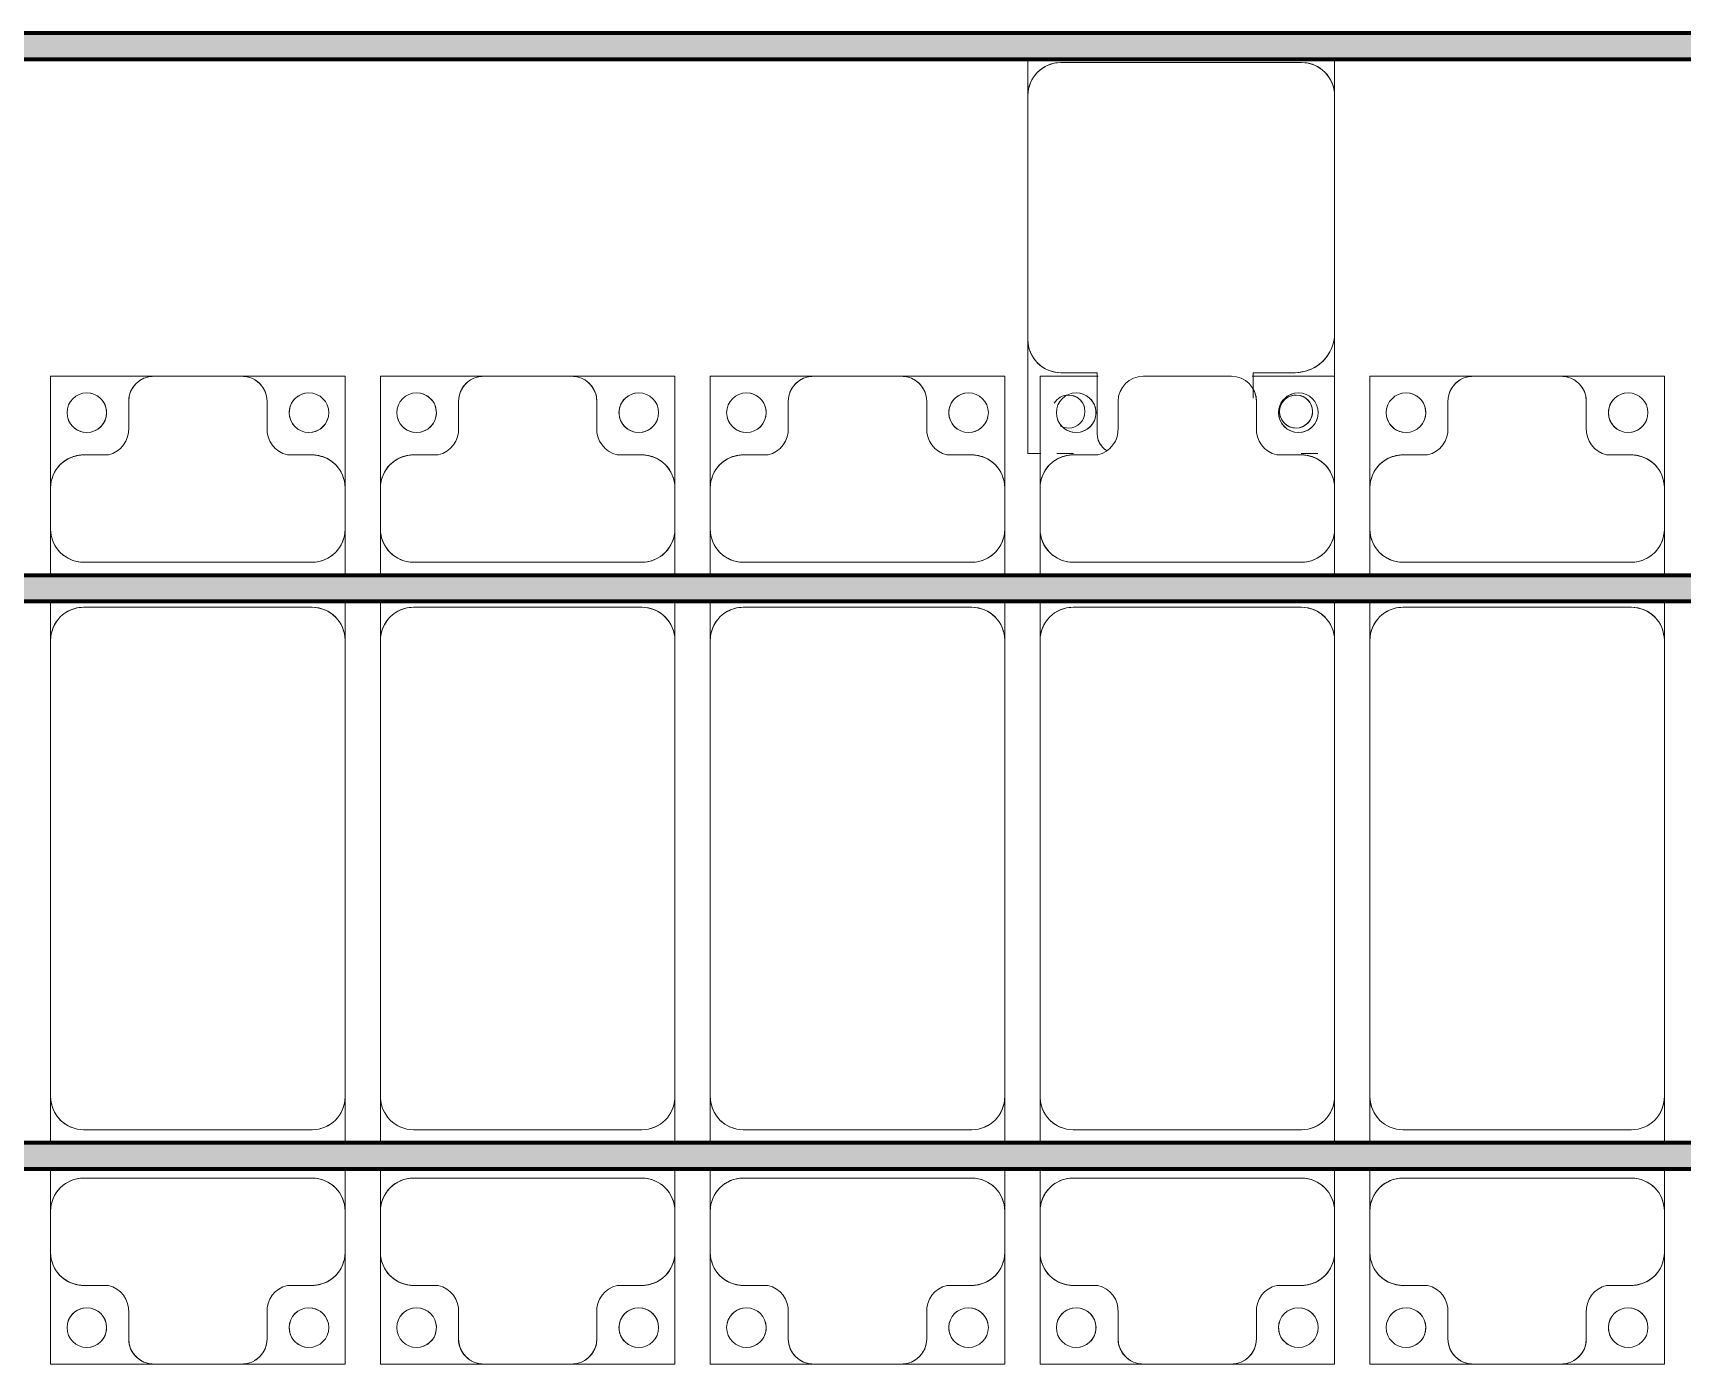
# Model space of a CAD drawing. Header units: millimetres. Extents: x -291190 to 146725, y 19759 to 185158.
# Drawn here: x -264920 to -262420, y 64836 to 66853 of the extents above; entities that cross this region are included whole.
import ezdxf

# ---------------------------------------------------------------- set-up
doc = ezdxf.new("R2010")
doc.units = ezdxf.units.MM
doc.layers.add('A-GENM', color=13, linetype='Continuous', lineweight=9)
doc.layers.add('S-BEAM', color=12, linetype='Continuous', lineweight=9)

# ---------------------------------------------------------------- blocks, each defined once
blk = doc.blocks.new('Dầm C52 - Dầm C52-73879-KHUNG KẾT CẤU BÈ PIN 4')
at = {"layer": 'S-BEAM', "lineweight": 140}
blk.add_hatch(color=1, dxfattribs=at).paths.add_polyline_path([(-101365.1, 20), (-101557, 20), (-101557, -20), (101557, -20), (101557, 20), (-100456.6, 20)])
at = {"layer": 'S-BEAM', "color": 1, "lineweight": 140}
for p, q in [((-101557, 20), (101557, 20)), ((101557, -20), (-101557, -20))]:
    blk.add_line(p, q, dxfattribs=at)
blk = doc.blocks.new('Dai phaodi lai - DẢI PHAO DI LẠI-72756-KHUNG KẾT CẤU BÈ PIN 4')
at = {"layer": 'A-GENM', "color": 7}
for p, q in [((181276.8, 748.4), (181433.1, 748.4)), ((181276.8, 579.3), (181276.8, 748.4)), ((181276.8, 748.4), (181276.8, 579.3)), ((181433.1, 748.4), (181276.8, 748.4)), ((181566.9, 748.4), (181433.1, 748.4)), ((181566.9, 748.4), (181723.2, 748.4)), ((181723.2, 748.4), (181566.9, 748.4)), ((181723.2, 748.4), (181723.2, 579.3)), ((181723.2, 579.3), (181723.2, 748.4)), ((181776.8, 748.4), (181933.1, 748.4)), ((181776.8, 579.3), (181776.8, 748.4)), ((181776.8, 748.4), (181776.8, 579.3)), ((181933.1, 748.4), (181776.8, 748.4)), ((182066.9, 748.4), (181933.1, 748.4)), ((182066.9, 748.4), (182223.2, 748.4)), ((182215.2, 748.4), (182066.9, 748.4)), ((182223.2, 748.4), (182223.2, 579.3)), ((182223.2, 579.3), (182223.2, 748.4)), ((182276.8, 748.4), (182433.1, 748.4)), ((182276.8, 579.3), (182276.8, 748.4)), ((182276.8, 748.4), (182276.8, 579.3)), ((182433.1, 748.4), (182276.8, 748.4)), ((182566.9, 748.4), (182433.1, 748.4)), ((182566.9, 748.4), (182723.2, 748.4)), ((182723.2, 748.4), (182566.9, 748.4)), ((182723.2, 748.4), (182723.2, 579.3)), ((182723.2, 579.3), (182723.2, 748.4)), ((182776.8, 748.4), (182933.1, 748.4)), ((182776.8, 579.3), (182776.8, 748.4)), ((182776.8, 748.4), (182776.8, 579.3)), ((182933.1, 748.4), (182776.8, 748.4)), ((183066.9, 748.4), (182933.1, 748.4)), ((183066.9, 748.4), (183223.2, 748.4)), ((183223.2, 748.4), (183066.9, 748.4)), ((183223.2, 748.4), (183223.2, 579.3)), ((183223.2, 579.3), (183223.2, 748.4)), ((183276.8, 748.4), (183433.1, 748.4)), ((183276.8, 579.3), (183276.8, 748.4)), ((183276.8, 748.4), (183276.8, 579.3)), ((183433.1, 748.4), (183276.8, 748.4)), ((183566.9, 748.4), (183433.1, 748.4)), ((183566.9, 748.4), (183723.2, 748.4)), ((183723.2, 748.4), (183566.9, 748.4)), ((183723.2, 748.4), (183723.2, 579.3)), ((183723.2, 579.3), (183723.2, 748.4)), ((181395.1, 710.4), (181395.1, 670.7)), ((181604.9, 670.7), (181604.9, 710.4)), ((181895.1, 710.4), (181895.1, 670.7)), ((182104.9, 670.7), (182104.9, 710.4)), ((182395.1, 710.4), (182395.1, 670.7)), ((182604.9, 670.7), (182604.9, 710.4)), ((182895.1, 710.4), (182895.1, 670.7)), ((183104.9, 670.7), (183104.9, 710.4)), ((183395.1, 710.4), (183395.1, 670.7)), ((183604.9, 670.7), (183604.9, 710.4)), ((181364.3, 629.3), (181326.8, 629.3)), ((181673.2, 629.3), (181635.7, 629.3)), ((181864.3, 629.3), (181826.8, 629.3)), ((182173.2, 629.3), (182135.7, 629.3)), ((182364.3, 629.3), (182326.8, 629.3)), ((182673.2, 629.3), (182635.7, 629.3)), ((182864.3, 629.3), (182826.8, 629.3)), ((183173.2, 629.3), (183135.7, 629.3)), ((183364.3, 629.3), (183326.8, 629.3)), ((183673.2, 629.3), (183635.7, 629.3)), ((181276.8, 579.3), (181276.8, 516.7)), ((181723.2, 516.7), (181723.2, 579.3)), ((181776.8, 579.3), (181776.8, 516.7)), ((182223.2, 516.7), (182223.2, 579.3)), ((182276.8, 579.3), (182276.8, 516.7)), ((182723.2, 516.7), (182723.2, 579.3)), ((182776.8, 579.3), (182776.8, 516.7)), ((183223.2, 516.7), (183223.2, 579.3)), ((183276.8, 579.3), (183276.8, 516.7)), ((183723.2, 516.7), (183723.2, 579.3)), ((181276.8, 452.9), (181276.8, 516.7)), ((181276.8, 452.9), (181276.8, 516.7)), ((181723.2, 516.7), (181723.2, 452.9)), ((181723.2, 516.7), (181723.2, 452.9)), ((181776.8, 452.9), (181776.8, 516.7)), ((181776.8, 452.9), (181776.8, 516.7)), ((182223.2, 516.7), (182223.2, 452.9)), ((182223.2, 516.7), (182223.2, 452.9)), ((182276.8, 452.9), (182276.8, 516.7)), ((182276.8, 452.9), (182276.8, 516.7)), ((182723.2, 516.7), (182723.2, 452.9)), ((182723.2, 516.7), (182723.2, 452.9)), ((182776.8, 452.9), (182776.8, 516.7)), ((182776.8, 452.9), (182776.8, 516.7)), ((183223.2, 516.7), (183223.2, 452.9)), ((183223.2, 516.7), (183223.2, 452.9)), ((183276.8, 452.9), (183276.8, 516.7)), ((183276.8, 452.9), (183276.8, 516.7)), ((183723.2, 516.7), (183723.2, 452.9)), ((183723.2, 516.7), (183723.2, 452.9)), ((181326.8, 466.7), (181673.2, 466.7)), ((181826.8, 466.7), (182173.2, 466.7)), ((182326.8, 466.7), (182673.2, 466.7)), ((182826.8, 466.7), (183173.2, 466.7)), ((183326.8, 466.7), (183673.2, 466.7)), ((181276.8, 343.3), (181276.8, 412.9)), ((181276.8, 343.3), (181276.8, 412.9)), ((181723.2, 412.9), (181723.2, 343.3)), ((181723.2, 412.9), (181723.2, 343.3)), ((181776.8, 343.3), (181776.8, 412.9)), ((181776.8, 343.3), (181776.8, 412.9)), ((182223.2, 412.9), (182223.2, 343.3)), ((182223.2, 412.9), (182223.2, 343.3)), ((182276.8, 343.3), (182276.8, 412.9)), ((182276.8, 343.3), (182276.8, 412.9)), ((182723.2, 412.9), (182723.2, 343.3)), ((182723.2, 412.9), (182723.2, 343.3)), ((182776.8, 343.3), (182776.8, 412.9)), ((182776.8, 343.3), (182776.8, 412.9)), ((183223.2, 412.9), (183223.2, 343.3)), ((183223.2, 412.9), (183223.2, 343.3)), ((183276.8, 343.3), (183276.8, 412.9)), ((183276.8, 343.3), (183276.8, 412.9)), ((183723.2, 412.9), (183723.2, 343.3)), ((183723.2, 412.9), (183723.2, 343.3)), ((181673.2, 393.3), (181326.8, 393.3)), ((182173.2, 393.3), (181826.8, 393.3)), ((182673.2, 393.3), (182326.8, 393.3)), ((183173.2, 393.3), (182826.8, 393.3)), ((183673.2, 393.3), (183326.8, 393.3)), ((181276.8, 343.3), (181276.8, -348.3)), ((181723.2, -348.3), (181723.2, 343.3)), ((181776.8, 343.3), (181776.8, -348.3)), ((182223.2, -348.3), (182223.2, 343.3)), ((182276.8, 343.3), (182276.8, -348.3)), ((182723.2, -348.3), (182723.2, 343.3)), ((182776.8, 343.3), (182776.8, -348.3)), ((183223.2, -348.3), (183223.2, 343.3)), ((183276.8, 343.3), (183276.8, -348.3)), ((183723.2, -348.3), (183723.2, 343.3)), ((181276.8, -407.1), (181276.8, -348.3)), ((181276.8, -407.1), (181276.8, -348.3)), ((181723.2, -348.3), (181723.2, -407.1)), ((181723.2, -348.3), (181723.2, -407.1)), ((181776.8, -407.1), (181776.8, -348.3)), ((181776.8, -407.1), (181776.8, -348.3)), ((182223.2, -348.3), (182223.2, -407.1)), ((182223.2, -348.3), (182223.2, -407.1)), ((182276.8, -407.1), (182276.8, -348.3)), ((182276.8, -407.1), (182276.8, -348.3)), ((182723.2, -348.3), (182723.2, -407.1)), ((182723.2, -348.3), (182723.2, -407.1)), ((182776.8, -407.1), (182776.8, -348.3)), ((182776.8, -407.1), (182776.8, -348.3)), ((183223.2, -348.3), (183223.2, -407.1)), ((183223.2, -348.3), (183223.2, -407.1)), ((183276.8, -407.1), (183276.8, -348.3)), ((183276.8, -407.1), (183276.8, -348.3)), ((183723.2, -348.3), (183723.2, -407.1)), ((183723.2, -348.3), (183723.2, -407.1)), ((181326.8, -398.3), (181673.2, -398.3)), ((181826.8, -398.3), (182173.2, -398.3)), ((182326.8, -398.3), (182673.2, -398.3)), ((182826.8, -398.3), (183173.2, -398.3)), ((183326.8, -398.3), (183673.2, -398.3)), ((181276.8, -516.7), (181276.8, -447.1)), ((181276.8, -516.7), (181276.8, -447.1)), ((181723.2, -447.1), (181723.2, -516.7)), ((181723.2, -447.1), (181723.2, -516.7)), ((181776.8, -516.7), (181776.8, -447.1)), ((181776.8, -516.7), (181776.8, -447.1)), ((182223.2, -447.1), (182223.2, -516.7)), ((182223.2, -447.1), (182223.2, -516.7)), ((182276.8, -516.7), (182276.8, -447.1)), ((182276.8, -516.7), (182276.8, -447.1)), ((182723.2, -447.1), (182723.2, -516.7)), ((182723.2, -447.1), (182723.2, -516.7)), ((182776.8, -516.7), (182776.8, -447.1)), ((182776.8, -516.7), (182776.8, -447.1)), ((183223.2, -447.1), (183223.2, -516.7)), ((183223.2, -447.1), (183223.2, -516.7)), ((183276.8, -516.7), (183276.8, -447.1)), ((183276.8, -516.7), (183276.8, -447.1)), ((183723.2, -447.1), (183723.2, -516.7)), ((183723.2, -447.1), (183723.2, -516.7)), ((181673.2, -466.7), (181326.8, -466.7)), ((182173.2, -466.7), (181826.8, -466.7)), ((182673.2, -466.7), (182326.8, -466.7)), ((183173.2, -466.7), (182826.8, -466.7)), ((183673.2, -466.7), (183326.8, -466.7)), ((181276.8, -516.7), (181276.8, -579.3)), ((181723.2, -579.3), (181723.2, -516.7)), ((181776.8, -516.7), (181776.8, -579.3)), ((182223.2, -579.3), (182223.2, -516.7)), ((182276.8, -516.7), (182276.8, -579.3)), ((182723.2, -579.3), (182723.2, -516.7)), ((182776.8, -516.7), (182776.8, -579.3)), ((183223.2, -579.3), (183223.2, -516.7)), ((183276.8, -516.7), (183276.8, -579.3)), ((183723.2, -579.3), (183723.2, -516.7)), ((181276.8, -748.4), (181276.8, -579.3)), ((181276.8, -579.3), (181276.8, -748.4)), ((181723.2, -579.3), (181723.2, -748.4)), ((181723.2, -748.4), (181723.2, -579.3)), ((181776.8, -748.4), (181776.8, -579.3)), ((181776.8, -579.3), (181776.8, -748.4)), ((182223.2, -579.3), (182223.2, -748.4)), ((182223.2, -748.4), (182223.2, -579.3)), ((182276.8, -748.4), (182276.8, -579.3)), ((182276.8, -579.3), (182276.8, -748.4)), ((182723.2, -579.3), (182723.2, -748.4)), ((182723.2, -748.4), (182723.2, -579.3)), ((182776.8, -748.4), (182776.8, -579.3)), ((182776.8, -579.3), (182776.8, -748.4)), ((183223.2, -579.3), (183223.2, -748.4)), ((183223.2, -748.4), (183223.2, -579.3)), ((183276.8, -748.4), (183276.8, -579.3)), ((183276.8, -579.3), (183276.8, -748.4)), ((183723.2, -579.3), (183723.2, -748.4)), ((183723.2, -748.4), (183723.2, -579.3)), ((181326.8, -629.3), (181364.3, -629.3)), ((181635.7, -629.3), (181673.2, -629.3)), ((181826.8, -629.3), (181864.3, -629.3)), ((182135.7, -629.3), (182173.2, -629.3)), ((182326.8, -629.3), (182364.3, -629.3)), ((182635.7, -629.3), (182673.2, -629.3)), ((182826.8, -629.3), (182864.3, -629.3)), ((183135.7, -629.3), (183173.2, -629.3)), ((183326.8, -629.3), (183364.3, -629.3)), ((183635.7, -629.3), (183673.2, -629.3)), ((181395.1, -670.7), (181395.1, -710.4)), ((181604.9, -710.4), (181604.9, -670.7)), ((181895.1, -670.7), (181895.1, -710.4)), ((182104.9, -710.4), (182104.9, -670.7)), ((182395.1, -670.7), (182395.1, -710.4)), ((182604.9, -710.4), (182604.9, -670.7)), ((182895.1, -670.7), (182895.1, -710.4)), ((183104.9, -710.4), (183104.9, -670.7)), ((183395.1, -670.7), (183395.1, -710.4)), ((183604.9, -710.4), (183604.9, -670.7)), ((181433.1, -748.4), (181276.8, -748.4)), ((181276.8, -748.4), (181433.1, -748.4)), ((181433.1, -748.4), (181566.9, -748.4)), ((181723.2, -748.4), (181566.9, -748.4)), ((181566.9, -748.4), (181723.2, -748.4)), ((181901.5, -748.4), (181776.8, -748.4)), ((181776.8, -748.4), (181901.5, -748.4)), ((181933.1, -748.4), (182066.9, -748.4)), ((182223.2, -748.4), (182135.2, -748.4)), ((182135.2, -748.4), (182215.2, -748.4)), ((182433.1, -748.4), (182276.8, -748.4)), ((182276.8, -748.4), (182433.1, -748.4)), ((182433.1, -748.4), (182566.9, -748.4)), ((182723.2, -748.4), (182566.9, -748.4)), ((182566.9, -748.4), (182723.2, -748.4)), ((182933.1, -748.4), (182776.8, -748.4)), ((182776.8, -748.4), (182933.1, -748.4)), ((182933.1, -748.4), (183066.9, -748.4)), ((183223.2, -748.4), (183066.9, -748.4)), ((183066.9, -748.4), (183223.2, -748.4)), ((183433.1, -748.4), (183276.8, -748.4)), ((183276.8, -748.4), (183433.1, -748.4)), ((183433.1, -748.4), (183566.9, -748.4)), ((183723.2, -748.4), (183566.9, -748.4)), ((183566.9, -748.4), (183723.2, -748.4))]:
    blk.add_line(p, q, dxfattribs=at)
for centre, radius, start, end in [((181433.1, 710.4), 38, 90, 180), ((181433.1, 710.4), 38, 90, 180), ((181433.1, 710.4), 38, 120, 180), ((181433.1, 710.4), 38, 120, 180), ((181433.1, 710.4), 38, 90, 105), ((181433.1, 710.4), 38, 90, 105), ((181566.9, 710.4), 38, 360, 90), ((181566.9, 710.4), 38, 75, 90), ((181566.9, 710.4), 38, 0, 90), ((181566.9, 710.4), 38, 75, 90), ((181566.9, 710.4), 38, 0, 60), ((181566.9, 710.4), 38, 0, 60), ((181933.1, 710.4), 38, 90, 180), ((181933.1, 710.4), 38, 90, 180), ((181933.1, 710.4), 38, 120, 180), ((181933.1, 710.4), 38, 120, 180), ((181933.1, 710.4), 38, 90, 105), ((181933.1, 710.4), 38, 90, 105), ((182066.9, 710.4), 38, 360, 90), ((182066.9, 710.4), 38, 75, 90), ((182066.9, 710.4), 38, 0, 90), ((182066.9, 710.4), 38, 75, 90), ((182066.9, 710.4), 38, 0, 60), ((182066.9, 710.4), 38, 0, 60), ((182433.1, 710.4), 38, 90, 180), ((182433.1, 710.4), 38, 90, 180), ((182433.1, 710.4), 38, 120, 180), ((182433.1, 710.4), 38, 120, 180), ((182433.1, 710.4), 38, 90, 105), ((182433.1, 710.4), 38, 90, 105), ((182566.9, 710.4), 38, 360, 90), ((182566.9, 710.4), 38, 75, 90), ((182566.9, 710.4), 38, 0, 90), ((182566.9, 710.4), 38, 75, 90), ((182566.9, 710.4), 38, 0, 60), ((182566.9, 710.4), 38, 0, 60), ((182933.1, 710.4), 38, 90, 180), ((182933.1, 710.4), 38, 90, 180), ((182933.1, 710.4), 38, 120, 180), ((182933.1, 710.4), 38, 120, 180), ((182933.1, 710.4), 38, 90, 105), ((182933.1, 710.4), 38, 90, 105), ((183066.9, 710.4), 38, 360, 90), ((183066.9, 710.4), 38, 75, 90), ((183066.9, 710.4), 38, 0, 90), ((183066.9, 710.4), 38, 75, 90), ((183066.9, 710.4), 38, 0, 60), ((183066.9, 710.4), 38, 0, 60), ((183433.1, 710.4), 38, 90, 180), ((183433.1, 710.4), 38, 90, 180), ((183433.1, 710.4), 38, 120, 180), ((183433.1, 710.4), 38, 120, 180), ((183433.1, 710.4), 38, 90, 105), ((183433.1, 710.4), 38, 90, 105), ((183566.9, 710.4), 38, 360, 90), ((183566.9, 710.4), 38, 75, 90), ((183566.9, 710.4), 38, 0, 90), ((183566.9, 710.4), 38, 75, 90), ((183566.9, 710.4), 38, 0, 60), ((183566.9, 710.4), 38, 0, 60), ((181331.6, 693.3), 30, 90, 270), ((181331.6, 693.3), 30, 90, 180), ((181331.6, 693.3), 30, 270, 90), ((181331.6, 693.3), 30, 285, 90), ((181668.4, 693.3), 30, 90, 270), ((181668.4, 693.3), 30, 90, 255), ((181668.4, 693.3), 30, 270, 90), ((181668.4, 693.3), 30, 0, 90), ((181831.6, 693.3), 30, 90, 270), ((181831.6, 693.3), 30, 90, 180), ((181831.6, 693.3), 30, 270, 90), ((181831.6, 693.3), 30, 285, 90), ((182168.4, 693.3), 30, 90, 270), ((182168.4, 693.3), 30, 90, 255), ((182168.4, 693.3), 30, 270, 90), ((182168.4, 693.3), 30, 0, 90), ((182331.6, 693.3), 30, 90, 270), ((182331.6, 693.3), 30, 90, 180), ((182331.6, 693.3), 30, 270, 90), ((182331.6, 693.3), 30, 285, 90), ((182668.4, 693.3), 30, 90, 270), ((182668.4, 693.3), 30, 90, 255), ((182668.4, 693.3), 30, 270, 90), ((182668.4, 693.3), 30, 0, 90), ((182831.6, 693.3), 30, 90, 270), ((182831.6, 693.3), 30, 90, 180), ((182831.6, 693.3), 30, 270, 90), ((182831.6, 693.3), 30, 285, 90), ((183168.4, 693.3), 30, 90, 270), ((183168.4, 693.3), 30, 90, 255), ((183168.4, 693.3), 30, 270, 90), ((183168.4, 693.3), 30, 0, 90), ((183331.6, 693.3), 30, 90, 270), ((183331.6, 693.3), 30, 90, 180), ((183331.6, 693.3), 30, 270, 90), ((183331.6, 693.3), 30, 285, 90), ((183668.4, 693.3), 30, 90, 270), ((183668.4, 693.3), 30, 90, 255), ((183668.4, 693.3), 30, 270, 90), ((183668.4, 693.3), 30, 0, 90), ((181331.6, 693.3), 30, 195, 270), ((181668.4, 693.3), 30, 270, 345), ((181831.6, 693.3), 30, 195, 270), ((182168.4, 693.3), 30, 270, 345), ((182331.6, 693.3), 30, 195, 270), ((182668.4, 693.3), 30, 270, 345), ((182831.6, 693.3), 30, 195, 270), ((183168.4, 693.3), 30, 270, 345), ((183331.6, 693.3), 30, 195, 270), ((183668.4, 693.3), 30, 270, 345), ((181355.2, 668.2), 40, 283.1885, 3.5081), ((181644.8, 668.2), 40, 176.4919, 256.8115), ((181855.2, 668.2), 40, 283.1885, 3.5081), ((182144.8, 668.2), 40, 176.4919, 256.8115), ((182355.2, 668.2), 40, 283.1885, 3.5081), ((182644.8, 668.2), 40, 176.4919, 256.8115), ((182855.2, 668.2), 40, 283.1885, 3.5081), ((183144.8, 668.2), 40, 176.4919, 256.8115), ((183355.2, 668.2), 40, 283.1885, 3.5081), ((183644.8, 668.2), 40, 176.4919, 256.8115), ((181326.8, 579.3), 50, 90, 180), ((181326.8, 579.3), 50, 90, 165), ((181326.8, 579.3), 50, 90, 113.8251), ((181326.8, 579.3), 50, 90, 113.8251), ((181673.2, 579.3), 50, 0, 90), ((181673.2, 579.3), 50, 60, 90), ((181673.2, 579.3), 50, 15, 90), ((181673.2, 579.3), 50, 60, 90), ((181826.8, 579.3), 50, 90, 180), ((181826.8, 579.3), 50, 90, 165), ((181826.8, 579.3), 50, 90, 120), ((181826.8, 579.3), 50, 90, 120), ((182173.2, 579.3), 50, 0, 90), ((182173.2, 579.3), 50, 60, 90), ((182173.2, 579.3), 50, 15, 90), ((182173.2, 579.3), 50, 60, 90), ((182326.8, 579.3), 50, 90, 180), ((182326.8, 579.3), 50, 90, 165), ((182326.8, 579.3), 50, 90, 120), ((182326.8, 579.3), 50, 90, 120), ((182673.2, 579.3), 50, 0, 90), ((182673.2, 579.3), 50, 60, 90), ((182673.2, 579.3), 50, 15, 90), ((182673.2, 579.3), 50, 60, 90), ((182826.8, 579.3), 50, 90, 180), ((182826.8, 579.3), 50, 90, 165), ((182826.8, 579.3), 50, 90, 120), ((182826.8, 579.3), 50, 90, 120), ((183173.2, 579.3), 50, 0, 90), ((183173.2, 579.3), 50, 60, 90), ((183173.2, 579.3), 50, 15, 90), ((183173.2, 579.3), 50, 60, 90), ((183326.8, 579.3), 50, 90, 180), ((183326.8, 579.3), 50, 90, 165), ((183326.8, 579.3), 50, 90, 120), ((183326.8, 579.3), 50, 90, 120), ((183673.2, 579.3), 50, 0, 90), ((183673.2, 579.3), 50, 60, 90), ((183673.2, 579.3), 50, 15, 90), ((183673.2, 579.3), 50, 60, 90), ((181326.8, 579.3), 50, 135, 150), ((181326.8, 579.3), 50, 135, 150), ((181673.2, 579.3), 50, 30, 45), ((181673.2, 579.3), 50, 30, 45), ((181826.8, 579.3), 50, 135, 150), ((181826.8, 579.3), 50, 135, 150), ((182173.2, 579.3), 50, 32.5111, 45), ((182173.2, 579.3), 50, 32.5111, 45), ((182326.8, 579.3), 50, 135, 150), ((182326.8, 579.3), 50, 135, 150), ((182673.2, 579.3), 50, 30, 45), ((182673.2, 579.3), 50, 30, 45), ((182826.8, 579.3), 50, 135, 150), ((182826.8, 579.3), 50, 135, 150), ((183173.2, 579.3), 50, 30, 45), ((183173.2, 579.3), 50, 30, 45), ((183326.8, 579.3), 50, 135, 150), ((183326.8, 579.3), 50, 135, 150), ((183673.2, 579.3), 50, 30, 45), ((183673.2, 579.3), 50, 30, 45), ((181326.8, 516.7), 50, 180, 270), ((181326.8, 516.7), 50, 195, 270), ((181673.2, 516.7), 50, 270, 0), ((181673.2, 516.7), 50, 270, 345), ((181826.8, 516.7), 50, 180, 270), ((181826.8, 516.7), 50, 195, 270), ((182173.2, 516.7), 50, 270, 0), ((182173.2, 516.7), 50, 270, 345), ((182326.8, 516.7), 50, 180, 270), ((182326.8, 516.7), 50, 195, 270), ((182673.2, 516.7), 50, 270, 0), ((182673.2, 516.7), 50, 270, 345), ((182826.8, 516.7), 50, 180, 270), ((182826.8, 516.7), 50, 195, 270), ((183173.2, 516.7), 50, 270, 0), ((183173.2, 516.7), 50, 270, 345), ((183326.8, 516.7), 50, 180, 270), ((183326.8, 516.7), 50, 195, 270), ((183673.2, 516.7), 50, 270, 0), ((183673.2, 516.7), 50, 270, 345), ((181326.8, 343.3), 50, 90, 180), ((181673.2, 343.3), 50, 360, 90), ((181673.2, 343.3), 50, 360, 75), ((181826.8, 343.3), 50, 90, 180), ((181826.8, 343.3), 50, 105, 120), ((182173.2, 343.3), 50, 360, 90), ((182173.2, 343.3), 50, 360, 75), ((182326.8, 343.3), 50, 90, 180), ((182326.8, 343.3), 50, 105, 120), ((182673.2, 343.3), 50, 360, 90), ((182673.2, 343.3), 50, 360, 75), ((182826.8, 343.3), 50, 90, 180), ((182826.8, 343.3), 50, 105, 120), ((183173.2, 343.3), 50, 360, 90), ((183173.2, 343.3), 50, 360, 75), ((183326.8, 343.3), 50, 90, 180), ((183326.8, 343.3), 50, 105, 120), ((183673.2, 343.3), 50, 360, 90), ((183673.2, 343.3), 50, 360, 75), ((181326.8, 343.3), 50, 150, 180), ((181826.8, 343.3), 50, 150, 180), ((182326.8, 343.3), 50, 150, 180), ((182826.8, 343.3), 50, 150, 180), ((183326.8, 343.3), 50, 150, 180), ((181326.8, -348.3), 50, 180, 270), ((181673.2, -348.3), 50, 270, 360), ((181673.2, -348.3), 50, 315, 360), ((181826.8, -348.3), 50, 180, 270), ((182173.2, -348.3), 50, 270, 360), ((182173.2, -348.3), 50, 315, 360), ((182326.8, -348.3), 50, 180, 270), ((182673.2, -348.3), 50, 270, 360), ((182673.2, -348.3), 50, 315, 360), ((182826.8, -348.3), 50, 180, 270), ((183173.2, -348.3), 50, 270, 360), ((183173.2, -348.3), 50, 315, 360), ((183326.8, -348.3), 50, 180, 270), ((183673.2, -348.3), 50, 270, 360), ((183673.2, -348.3), 50, 315, 360), ((181326.8, -348.3), 50, 195, 270), ((181826.8, -348.3), 50, 195, 270), ((182326.8, -348.3), 50, 195, 270), ((182826.8, -348.3), 50, 195, 270), ((183326.8, -348.3), 50, 195, 270), ((181673.2, -348.3), 50, 270, 300), ((182173.2, -348.3), 50, 270, 300), ((182673.2, -348.3), 50, 270, 300), ((183173.2, -348.3), 50, 270, 300), ((183673.2, -348.3), 50, 270, 300), ((181326.8, -516.7), 50, 90, 180), ((181326.8, -516.7), 50, 90, 165), ((181673.2, -516.7), 50, 360, 90), ((181673.2, -516.7), 50, 15, 90), ((181826.8, -516.7), 50, 90, 180), ((181826.8, -516.7), 50, 90, 165), ((182173.2, -516.7), 50, 360, 90), ((182173.2, -516.7), 50, 15, 90), ((182326.8, -516.7), 50, 90, 180), ((182326.8, -516.7), 50, 90, 165), ((182673.2, -516.7), 50, 360, 90), ((182673.2, -516.7), 50, 15, 90), ((182826.8, -516.7), 50, 90, 180), ((182826.8, -516.7), 50, 90, 165), ((183173.2, -516.7), 50, 360, 90), ((183173.2, -516.7), 50, 15, 90), ((183326.8, -516.7), 50, 90, 180), ((183326.8, -516.7), 50, 90, 165), ((183673.2, -516.7), 50, 360, 90), ((183673.2, -516.7), 50, 15, 90), ((181326.8, -579.3), 50, 180, 270), ((181326.8, -579.3), 50, 195, 270), ((181673.2, -579.3), 50, 270, 360), ((181673.2, -579.3), 50, 270, 345), ((181826.8, -579.3), 50, 180, 270), ((181826.8, -579.3), 50, 195, 270), ((182173.2, -579.3), 50, 270, 360), ((182173.2, -579.3), 50, 270, 345), ((182326.8, -579.3), 50, 180, 270), ((182326.8, -579.3), 50, 195, 270), ((182673.2, -579.3), 50, 270, 360), ((182673.2, -579.3), 50, 270, 345), ((182826.8, -579.3), 50, 180, 270), ((182826.8, -579.3), 50, 195, 270), ((183173.2, -579.3), 50, 270, 360), ((183173.2, -579.3), 50, 270, 345), ((183326.8, -579.3), 50, 180, 270), ((183326.8, -579.3), 50, 195, 270), ((183673.2, -579.3), 50, 270, 360), ((183673.2, -579.3), 50, 270, 345), ((181326.8, -579.3), 50, 210, 225), ((181326.8, -579.3), 50, 210, 225), ((181673.2, -579.3), 50, 270, 300), ((181673.2, -579.3), 50, 270, 300), ((181673.2, -579.3), 50, 315, 330), ((181673.2, -579.3), 50, 315, 330), ((181826.8, -579.3), 50, 210, 225), ((181826.8, -579.3), 50, 210, 225), ((181826.8, -579.3), 50, 240, 270), ((181826.8, -579.3), 50, 240, 270), ((182173.2, -579.3), 50, 270, 300), ((182173.2, -579.3), 50, 270, 300), ((182173.2, -579.3), 50, 315, 327.4889), ((182173.2, -579.3), 50, 315, 327.4889), ((182326.8, -579.3), 50, 210, 225), ((182326.8, -579.3), 50, 210, 225), ((182326.8, -579.3), 50, 240, 270), ((182326.8, -579.3), 50, 240, 270), ((182673.2, -579.3), 50, 270, 300), ((182673.2, -579.3), 50, 270, 300), ((182673.2, -579.3), 50, 315, 330), ((182673.2, -579.3), 50, 315, 330), ((182826.8, -579.3), 50, 210, 225), ((182826.8, -579.3), 50, 210, 225), ((182826.8, -579.3), 50, 240, 270), ((182826.8, -579.3), 50, 240, 270), ((183173.2, -579.3), 50, 270, 300), ((183173.2, -579.3), 50, 270, 300), ((183173.2, -579.3), 50, 315, 330), ((183173.2, -579.3), 50, 315, 330), ((183326.8, -579.3), 50, 210, 225), ((183326.8, -579.3), 50, 210, 225), ((183326.8, -579.3), 50, 240, 270), ((183326.8, -579.3), 50, 240, 270), ((183673.2, -579.3), 50, 270, 300), ((183673.2, -579.3), 50, 270, 300), ((183673.2, -579.3), 50, 315, 330), ((183673.2, -579.3), 50, 315, 330), ((181326.8, -579.3), 50, 246.1749, 270), ((181326.8, -579.3), 50, 246.1749, 270), ((181355.2, -668.2), 40, 356.4919, 76.8115), ((181644.8, -668.2), 40, 103.1885, 183.5081), ((181855.2, -668.2), 40, 356.4919, 76.8115), ((182144.8, -668.2), 40, 103.1885, 183.5081), ((182355.2, -668.2), 40, 356.4919, 76.8115), ((182644.8, -668.2), 40, 103.1885, 183.5081), ((182855.2, -668.2), 40, 356.4919, 76.8115), ((183144.8, -668.2), 40, 103.1885, 183.5081), ((183355.2, -668.2), 40, 356.4919, 76.8115), ((183644.8, -668.2), 40, 103.1885, 183.5081), ((181331.6, -693.3), 30, 90, 270), ((181331.6, -693.3), 30, 90, 165), ((181331.6, -693.3), 30, 270, 90), ((181331.6, -693.3), 30, 270, 75), ((181668.4, -693.3), 30, 90, 270), ((181668.4, -693.3), 30, 105, 270), ((181668.4, -693.3), 30, 270, 90), ((181668.4, -693.3), 30, 15, 90), ((181831.6, -693.3), 30, 90, 270), ((181831.6, -693.3), 30, 90, 165), ((181831.6, -693.3), 30, 270, 90), ((181831.6, -693.3), 30, 270, 75), ((182168.4, -693.3), 30, 90, 270), ((182168.4, -693.3), 30, 105, 270), ((182168.4, -693.3), 30, 270, 90), ((182168.4, -693.3), 30, 15, 90), ((182331.6, -693.3), 30, 90, 270), ((182331.6, -693.3), 30, 90, 165), ((182331.6, -693.3), 30, 270, 90), ((182331.6, -693.3), 30, 270, 75), ((182668.4, -693.3), 30, 90, 270), ((182668.4, -693.3), 30, 105, 270), ((182668.4, -693.3), 30, 270, 90), ((182668.4, -693.3), 30, 15, 90), ((182831.6, -693.3), 30, 90, 270), ((182831.6, -693.3), 30, 90, 165), ((182831.6, -693.3), 30, 270, 90), ((182831.6, -693.3), 30, 270, 75), ((183168.4, -693.3), 30, 90, 270), ((183168.4, -693.3), 30, 105, 270), ((183168.4, -693.3), 30, 270, 90), ((183168.4, -693.3), 30, 15, 90), ((183331.6, -693.3), 30, 90, 270), ((183331.6, -693.3), 30, 90, 165), ((183331.6, -693.3), 30, 270, 90), ((183331.6, -693.3), 30, 270, 75), ((183668.4, -693.3), 30, 90, 270), ((183668.4, -693.3), 30, 105, 270), ((183668.4, -693.3), 30, 270, 90), ((183668.4, -693.3), 30, 15, 90), ((181331.6, -693.3), 30, 180, 270), ((181668.4, -693.3), 30, 270, 360), ((181831.6, -693.3), 30, 180, 270), ((182168.4, -693.3), 30, 270, 360), ((182331.6, -693.3), 30, 180, 270), ((182668.4, -693.3), 30, 270, 360), ((182831.6, -693.3), 30, 180, 270), ((183168.4, -693.3), 30, 270, 360), ((183331.6, -693.3), 30, 180, 270), ((183668.4, -693.3), 30, 270, 360), ((181433.1, -710.4), 38, 180, 270), ((181433.1, -710.4), 38, 180, 240), ((181433.1, -710.4), 38, 180, 270), ((181433.1, -710.4), 38, 180, 240), ((181566.9, -710.4), 38, 270, 360), ((181566.9, -710.4), 38, 270, 360), ((181566.9, -710.4), 38, 300, 360), ((181566.9, -710.4), 38, 300, 360), ((181933.1, -710.4), 38, 180, 270), ((181933.1, -710.4), 38, 180, 210), ((181933.1, -710.4), 38, 180, 210), ((182066.9, -710.4), 38, 270, 360), ((182433.1, -710.4), 38, 180, 270), ((182433.1, -710.4), 38, 180, 240), ((182433.1, -710.4), 38, 180, 270), ((182433.1, -710.4), 38, 180, 240), ((182566.9, -710.4), 38, 270, 360), ((182566.9, -710.4), 38, 270, 360), ((182566.9, -710.4), 38, 300, 360), ((182566.9, -710.4), 38, 300, 360), ((182933.1, -710.4), 38, 180, 270), ((182933.1, -710.4), 38, 180, 240), ((182933.1, -710.4), 38, 180, 270), ((182933.1, -710.4), 38, 180, 240), ((183066.9, -710.4), 38, 270, 360), ((183066.9, -710.4), 38, 270, 360), ((183066.9, -710.4), 38, 300, 360), ((183066.9, -710.4), 38, 300, 360), ((183433.1, -710.4), 38, 180, 270), ((183433.1, -710.4), 38, 180, 240), ((183433.1, -710.4), 38, 180, 270), ((183433.1, -710.4), 38, 180, 240), ((183566.9, -710.4), 38, 270, 360), ((183566.9, -710.4), 38, 270, 360), ((183566.9, -710.4), 38, 300, 360), ((183566.9, -710.4), 38, 300, 360), ((181433.1, -710.4), 38, 255, 270), ((181433.1, -710.4), 38, 255, 270), ((181566.9, -710.4), 38, 270, 285), ((181566.9, -710.4), 38, 270, 285), ((182433.1, -710.4), 38, 255, 270), ((182433.1, -710.4), 38, 255, 270), ((182566.9, -710.4), 38, 270, 285), ((182566.9, -710.4), 38, 270, 285), ((182933.1, -710.4), 38, 255, 270), ((182933.1, -710.4), 38, 255, 270), ((183066.9, -710.4), 38, 270, 285), ((183066.9, -710.4), 38, 270, 285), ((183433.1, -710.4), 38, 255, 270), ((183433.1, -710.4), 38, 255, 270), ((183566.9, -710.4), 38, 270, 285), ((183566.9, -710.4), 38, 270, 285)]:
    blk.add_arc(centre, radius, start, end, dxfattribs=at)
blk = doc.blocks.new('Dầm C52 - Dầm C52-V31-KHUNG KẾT CẤU BÈ PIN 4')
at = {"layer": 'S-BEAM', "lineweight": 140}
blk.add_hatch(color=1, dxfattribs=at).paths.add_polyline_path([(-101365.1, 20), (-101557, 20), (-101557, -20), (101557, -20), (101557, 20), (-100456.6, 20)])
at = {"layer": 'S-BEAM', "color": 1, "lineweight": 140}
for p, q in [((-101557, 20), (101557, 20)), ((101557, -20), (-101557, -20))]:
    blk.add_line(p, q, dxfattribs=at)
blk = doc.blocks.new('Dai phao do pin - DẢI PHAO ĐỠ PIN-V50-KHUNG KẾT CẤU BÈ PIN 4')
at = {"layer": 'A-GENM', "color": 7}
for p, q in [((68484.9, 241.6), (68539.7, 241.6)), ((68484.9, 241.6), (68539.7, 241.6)), ((68899.7, 241.6), (68539.7, 241.6)), ((68899.7, 241.6), (69082.2, 241.6)), ((69082.2, 241.6), (68899.7, 241.6)), ((69082.2, 216), (69082.2, 190.8)), ((69082.2, 190.8), (69082.2, 216)), ((68489.7, 191.6), (68489.7, -173.4)), ((68959.7, 118.2), (68959.7, 181.6)), ((68998.2, 118.2), (68959.7, 118.2)), ((68959.7, -173.4), (68959.7, -118.2)), ((68959.7, -118.2), (69052.2, -118.2)), ((69082.2, -154.1), (69082.2, -179.3)), ((69082.2, -179.3), (69082.2, -154.1)), ((68539.7, -223.4), (68484.9, -223.4)), ((68539.7, -223.4), (68484.9, -223.4)), ((68539.7, -223.4), (68909.7, -223.4)), ((69082.2, -223.4), (68909.7, -223.4)), ((68909.7, -223.4), (69082.2, -223.4)), ((69082.2, -203.6), (69082.2, -223.4)), ((69082.2, -223.4), (69082.2, -203.6))]:
    blk.add_line(p, q, dxfattribs=at)
for centre, radius, start, end in [((68539.7, 191.6), 50, 90, 180), ((68539.7, 191.6), 50, 105, 180), ((68899.7, 181.6), 60, 360, 90), ((68899.7, 181.6), 60, 45, 60), ((68899.7, 181.6), 60, 360, 60), ((68899.7, 181.6), 60, 45, 60), ((69018.6, 183.2), 25, 0, 180), ((69018.6, 183.2), 25, 360, 165), ((69018.6, 183.2), 25, 180, 0), ((69018.6, 183.2), 25, 180, 195), ((69018.6, 183.2), 25, 270, 360), ((69018.6, 183.2), 25, 210, 255), ((69052.2, -88.2), 30, 270, 330), ((69052.2, -88.2), 30, 285, 330), ((69052.2, -88.2), 30, 285, 300), ((69052.2, -88.2), 30, 285, 300), ((69018.6, -161.8), 25, 0, 180), ((69018.6, -161.8), 25, 105, 165), ((69018.6, -161.8), 25, 360, 90), ((68539.7, -173.4), 50, 180, 270), ((68539.7, -173.4), 50, 180, 255), ((68909.7, -173.4), 50, 270, 360), ((68909.7, -173.4), 50, 285, 360), ((68909.7, -173.4), 50, 315, 0), ((68909.7, -173.4), 50, 315, 0), ((69018.6, -161.8), 25, 180, 240), ((69018.6, -161.8), 25, 180, 240), ((69018.6, -161.8), 25, 330, 0), ((69018.6, -161.8), 25, 330, 360)]:
    blk.add_arc(centre, radius, start, end, dxfattribs=at)

msp = doc.modelspace()

# ---------------------------------------------------------------- block references
at = {"layer": 'A-GENM', "color": 7}
for name, p, rotation in [('Dai phao do pin - DẢI PHAO ĐỠ PIN-V50-KHUNG KẾT CẤU BÈ PIN 4', (-263188.7, 135298.2), 269.9999999999996), ('Dai phaodi lai - DẢI PHAO DI LẠI-72756-KHUNG KẾT CẤU BÈ PIN 4', (-81170.4, 65584.6), 180)]:
    msp.add_blockref(name, p, dxfattribs=dict(at, rotation=rotation))
at = {"layer": 'S-BEAM', "color": 1, "lineweight": 140, "rotation": 180}
for name, p in [('Dầm C52 - Dầm C52-73879-KHUNG KẾT CẤU BÈ PIN 4', (-182145.7, 66833.3)), ('Dầm C52 - Dầm C52-V31-KHUNG KẾT CẤU BÈ PIN 4', (-182145.7, 66011.7)), ('Dầm C52 - Dầm C52-73879-KHUNG KẾT CẤU BÈ PIN 4', (-182145.7, 65151.7))]:
    msp.add_blockref(name, p, dxfattribs=at)

doc.saveas('drawing.dxf')
